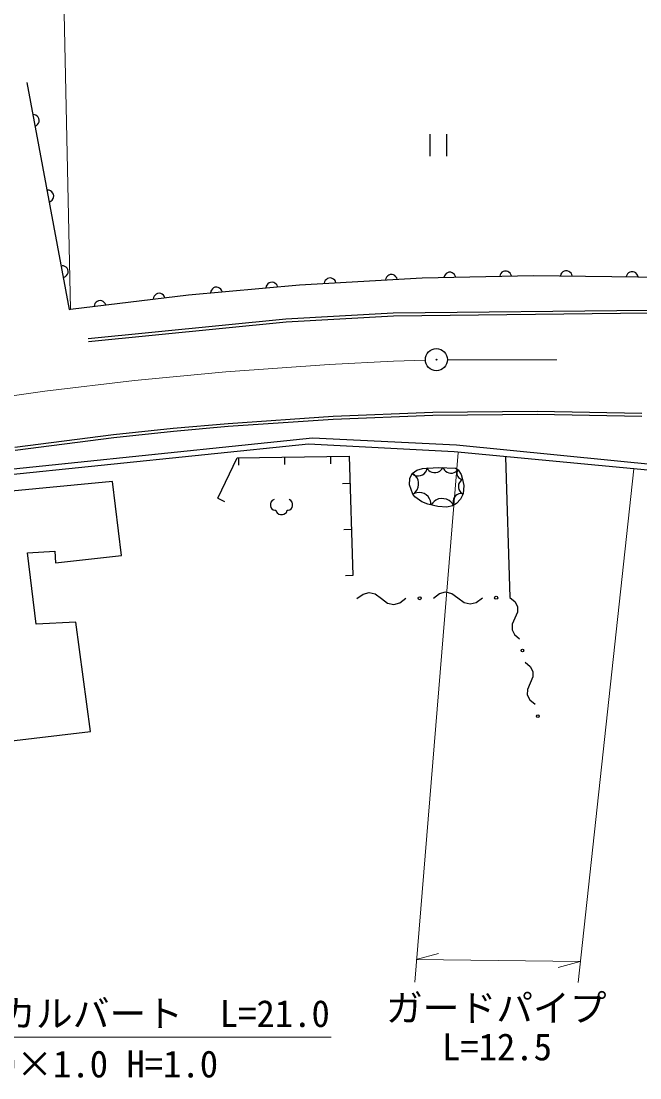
# Model space of a CAD drawing. Units: millimetres, scale not verified. Extents: x 40000 to 680000, y 20000 to 380000.
# Drawn here: x 440558 to 482624, y 240908 to 312687 of the extents above; entities that cross this region are included whole.
import ezdxf
from ezdxf.enums import TextEntityAlignment as Align

# ---------------------------------------------------------------- set-up
doc = ezdxf.new("R2010")
doc.units = ezdxf.units.MM
doc.header["$LTSCALE"] = 1000
doc.linetypes.add('CHAIN', pattern=[18.5, 12, -1.5, 3.5, -1.5])
for name, color, linetype, lineweight in [('M-BGD', 7, 'Continuous', 25), ('M-BMK', 2, 'CHAIN', 13), ('M-BMK-SRVR', 3, 'Continuous', 25), ('M-STR-HTXT', 7, 'Continuous', 13), ('M-STR-STRC', 7, 'Continuous', 25)]:
    doc.layers.add(name, color=color, linetype=linetype, lineweight=lineweight)
doc.styles.add('ＭＳ ゴシック', font='')
doc.styles.get('ＭＳ ゴシック').set_extended_font_data('MS Gothic')

msp = doc.modelspace()

# ---------------------------------------------------------------- linework, layer by layer
at = {"layer": 'M-BGD'}
for p, q in [((440955, 308517), (443831, 293105)), ((441472, 306329), (441372, 306343)), ((441560, 306297), (441472, 306329)), ((441654, 306234), (441560, 306297)), ((441716, 306164), (441654, 306234)), ((441765, 306076), (441716, 306164)), ((441744, 305762), (441776, 305850)), ((441790, 305950), (441765, 306076)), ((441776, 305850), (441790, 305950)), ((441523, 305557), (441611, 305607)), ((441611, 305607), (441681, 305669)), ((441681, 305669), (441744, 305762)), ((468350, 305019), (468350, 303519)), ((469490, 303519), (469490, 305019)), ((442458, 301196), (442357, 301209)), ((442545, 301164), (442458, 301196)), ((442639, 301100), (442545, 301164)), ((442701, 301031), (442639, 301100)), ((442751, 300942), (442701, 301031)), ((442775, 300817), (442751, 300942)), ((442762, 300716), (442775, 300817)), ((442508, 300423), (442597, 300473)), ((442597, 300473), (442666, 300535)), ((442666, 300535), (442730, 300629)), ((442730, 300629), (442762, 300716)), ((443443, 296062), (443343, 296076)), ((443531, 296030), (443443, 296062)), ((443624, 295967), (443531, 296030)), ((443687, 295897), (443624, 295967)), ((443736, 295809), (443687, 295897)), ((443760, 295683), (443736, 295809)), ((443494, 295290), (443582, 295339)), ((443582, 295339), (443651, 295402)), ((443651, 295402), (443715, 295495)), ((443715, 295495), (443747, 295583)), ((443747, 295583), (443760, 295683)), ((459483, 294785), (467814, 295251)), ((461236, 295059), (461193, 294977)), ((461312, 295143), (461236, 295059)), ((461389, 295196), (461312, 295143)), ((461483, 295233), (461389, 295196)), ((461611, 295240), (461483, 295233)), ((461708, 295214), (461611, 295240)), ((461791, 295170), (461708, 295214)), ((461875, 295095), (461791, 295170)), ((461928, 295018), (461875, 295095)), ((461965, 294924), (461928, 295018)), ((465359, 295210), (465332, 295112)), ((465402, 295292), (465359, 295210)), ((465478, 295376), (465402, 295292)), ((465555, 295429), (465478, 295376)), ((465649, 295466), (465555, 295429)), ((465777, 295473), (465649, 295466)), ((465874, 295447), (465777, 295473)), ((465957, 295403), (465874, 295447)), ((466041, 295328), (465957, 295403)), ((466094, 295251), (466041, 295328)), ((466131, 295157), (466094, 295251)), ((467814, 295251), (475384, 295418)), ((469337, 295380), (469307, 295284)), ((469383, 295461), (469337, 295380)), ((469461, 295543), (469383, 295461)), ((469540, 295593), (469461, 295543)), ((469635, 295627), (469540, 295593)), ((469763, 295630), (469635, 295627)), ((469860, 295600), (469763, 295630)), ((469941, 295554), (469860, 295600)), ((470023, 295476), (469941, 295554)), ((470073, 295397), (470023, 295476)), ((470107, 295301), (470073, 295397)), ((473122, 295464), (473092, 295368)), ((473168, 295545), (473122, 295464)), ((473246, 295627), (473168, 295545)), ((473325, 295677), (473246, 295627)), ((473421, 295711), (473325, 295677)), ((473548, 295714), (473421, 295711)), ((473645, 295684), (473548, 295714)), ((473726, 295638), (473645, 295684)), ((473808, 295559), (473726, 295638)), ((473858, 295480), (473808, 295559)), ((473892, 295385), (473858, 295480)), ((475384, 295418), (484335, 295303)), ((477255, 295490), (477222, 295395)), ((477304, 295569), (477255, 295490)), ((477385, 295648), (477304, 295569)), ((477466, 295695), (477385, 295648)), ((477562, 295726), (477466, 295695)), ((477690, 295725), (477562, 295726)), ((477786, 295691), (477690, 295725)), ((477865, 295642), (477786, 295691)), ((477944, 295561), (477865, 295642)), ((477991, 295481), (477944, 295561)), ((478022, 295384), (477991, 295481)), ((481731, 295432), (481697, 295337)), ((481780, 295512), (481731, 295432)), ((481861, 295591), (481780, 295512)), ((481941, 295638), (481861, 295591)), ((482038, 295668), (481941, 295638)), ((482166, 295667), (482038, 295668)), ((482261, 295634), (482166, 295667)), ((482341, 295584), (482261, 295634)), ((482419, 295503), (482341, 295584)), ((482466, 295423), (482419, 295503)), ((482497, 295326), (482466, 295423)), ((451941, 294107), (459483, 294785)), ((453451, 294339), (453428, 294241)), ((453492, 294423), (453451, 294339)), ((453564, 294510), (453492, 294423)), ((453640, 294565), (453564, 294510)), ((453733, 294606), (453640, 294565)), ((453860, 294617), (453733, 294606)), ((453959, 294594), (453860, 294617)), ((454043, 294553), (453959, 294594)), ((454129, 294481), (454043, 294553)), ((454184, 294405), (454129, 294481)), ((454225, 294312), (454184, 294405)), ((457222, 294678), (457199, 294580)), ((457263, 294762), (457222, 294678)), ((457335, 294849), (457263, 294762)), ((457411, 294904), (457335, 294849)), ((457504, 294944), (457411, 294904)), ((457631, 294956), (457504, 294944)), ((457729, 294932), (457631, 294956)), ((457813, 294892), (457729, 294932)), ((457900, 294819), (457813, 294892)), ((457955, 294744), (457900, 294819)), ((457996, 294651), (457955, 294744)), ((461193, 294977), (461166, 294879)), ((443911, 293116), (451941, 294107)), ((445649, 293588), (445579, 293499)), ((445722, 293646), (445649, 293588)), ((445814, 293689), (445722, 293646)), ((445941, 293705), (445814, 293689)), ((446040, 293685), (445941, 293705)), ((446125, 293647), (446040, 293685)), ((446215, 293578), (446125, 293647)), ((446272, 293504), (446215, 293578)), ((449557, 293910), (449537, 293810)), ((449594, 293995), (449557, 293910)), ((449664, 294084), (449594, 293995)), ((449737, 294141), (449664, 294084)), ((449829, 294185), (449737, 294141)), ((449956, 294201), (449829, 294185)), ((450055, 294181), (449956, 294201)), ((450140, 294143), (450055, 294181)), ((450230, 294073), (450140, 294143)), ((450287, 294000), (450230, 294073)), ((450330, 293908), (450287, 294000)), ((443831, 293105), (443911, 293116)), ((445542, 293414), (445522, 293315)), ((445579, 293499), (445542, 293414)), ((446315, 293413), (446272, 293504)), ((430683, 281296), (460358, 284390)), ((460358, 284390), (470157, 283904)), ((460097, 283953), (430639, 280912)), ((470007, 283421), (460097, 283953)), ((470157, 283904), (484076, 282527)), ((453927, 280286), (455255, 283035)), ((455255, 283035), (462863, 283130)), ((455330, 283036), (455337, 282536)), ((458459, 283075), (458465, 282575)), ((461587, 283114), (461593, 282614)), ((462863, 283130), (463100, 275024)), ((483630, 282142), (470007, 283421)), ((473493, 283094), (473791, 273531)), ((468051, 282047), (468109, 282141)), ((468109, 282141), (468146, 282226)), ((468131, 282339), (468200, 282231)), ((468146, 282226), (468167, 282353)), ((468200, 282231), (468267, 282166)), ((468267, 282166), (468357, 282103)), ((468357, 282103), (468491, 282040)), ((468887, 282051), (469017, 282120)), ((469017, 282120), (469103, 282189)), ((469103, 282189), (469167, 282256)), ((469167, 282256), (469230, 282368)), ((469248, 282369), (469292, 282261)), ((469292, 282261), (469341, 282192)), ((469341, 282192), (469411, 282120)), ((469411, 282120), (469520, 282042)), ((470092, 282074), (470161, 282124)), ((470161, 282124), (470236, 282214)), ((470220, 282141), (470200, 282085)), ((470265, 282209), (470220, 282141)), ((446773, 281420), (438701, 280653)), ((447386, 276386), (446773, 281420)), ((467285, 281883), (467143, 281963)), ((467143, 281950), (467245, 281872)), ((467245, 281872), (467331, 281834)), ((467372, 281801), (467285, 281883)), ((467331, 281834), (467437, 281805)), ((467459, 281692), (467372, 281801)), ((467437, 281805), (467584, 281792)), ((467548, 281526), (467459, 281692)), ((467581, 281359), (467548, 281526)), ((467584, 281792), (467715, 281820)), ((467715, 281820), (467837, 281869)), ((467837, 281869), (467952, 281937)), ((467952, 281937), (468051, 282047)), ((468491, 282040), (468623, 282022)), ((468623, 282022), (468755, 282025)), ((468755, 282025), (468887, 282051)), ((469520, 282042), (469636, 282004)), ((469636, 282004), (469754, 281985)), ((469754, 281985), (469876, 281987)), ((469876, 281987), (470004, 282027)), ((470004, 282027), (470092, 282074)), ((470186, 282016), (470184, 281923)), ((470184, 281923), (470208, 281841)), ((470200, 282085), (470186, 282016)), ((470208, 281841), (470244, 281765)), ((470244, 281765), (470293, 281695)), ((470293, 281695), (470367, 281637)), ((470418, 281436), (470360, 281354)), ((470367, 281637), (470429, 281605)), ((470476, 281498), (470418, 281436)), ((470429, 281605), (470485, 281585)), ((470574, 281561), (470476, 281498)), ((470485, 281585), (470566, 281577)), ((462917, 281279), (462418, 281264)), ((467321, 280652), (467402, 280738)), ((467402, 280738), (467483, 280852)), ((467609, 280667), (467470, 280653)), ((467483, 280852), (467562, 281023)), ((467562, 281023), (467585, 281191)), ((467585, 281191), (467581, 281359)), ((467796, 280652), (467609, 280667)), ((470304, 281232), (470288, 281112)), ((470288, 281112), (470291, 280992)), ((470291, 280992), (470315, 280873)), ((470360, 281354), (470304, 281232)), ((470315, 280873), (470379, 280754)), ((470379, 280754), (470441, 280676)), ((470441, 280676), (470503, 280618)), ((453927, 280286), (454378, 280068)), ((457543, 280009), (457513, 279889)), ((457633, 280129), (457543, 280009)), ((457753, 280189), (457633, 280129)), ((458893, 280129), (458773, 280189)), ((458983, 280009), (458893, 280129)), ((459013, 279889), (458983, 280009)), ((467183, 280564), (467321, 280652)), ((467354, 280624), (467210, 280547)), ((467470, 280653), (467354, 280624)), ((467955, 280590), (467796, 280652)), ((468099, 280503), (467955, 280590)), ((468228, 280392), (468099, 280503)), ((468329, 280234), (468228, 280392)), ((468381, 280104), (468329, 280234)), ((468410, 279989), (468381, 280104)), ((468410, 279826), (468410, 279989)), ((468540, 279972), (468445, 279825)), ((468632, 280059), (468540, 279972)), ((468755, 280146), (468632, 280059)), ((468937, 280231), (468755, 280146)), ((469118, 280256), (468937, 280231)), ((469298, 280250), (469118, 280256)), ((469477, 280215), (469298, 280250)), ((469654, 280120), (469477, 280215)), ((469772, 280027), (469654, 280120)), ((469859, 279934), (469772, 280027)), ((469926, 280105), (469921, 280005)), ((469921, 280005), (469930, 279921)), ((469956, 280236), (469926, 280105)), ((470017, 280342), (469956, 280236)), ((470093, 280434), (470017, 280342)), ((470185, 280514), (470093, 280434)), ((470307, 280569), (470185, 280514)), ((470404, 280592), (470307, 280569)), ((470489, 280601), (470404, 280592)), ((470604, 280583), (470489, 280601)), ((470503, 280618), (470605, 280561)), ((457513, 279889), (457513, 279769)), ((457513, 279769), (457543, 279649)), ((457543, 279649), (457603, 279559)), ((457603, 279559), (457693, 279499)), ((457693, 279499), (457813, 279469)), ((457813, 279469), (457873, 279469)), ((457873, 279469), (457903, 279379)), ((457903, 279379), (457963, 279289)), ((457963, 279289), (458083, 279199)), ((458413, 279199), (458533, 279259)), ((458533, 279259), (458593, 279319)), ((458593, 279319), (458623, 279379)), ((458623, 279379), (458653, 279469)), ((458653, 279469), (458713, 279469)), ((458713, 279469), (458833, 279499)), ((458833, 279499), (458923, 279559)), ((458923, 279559), (458983, 279649)), ((458983, 279649), (459013, 279769)), ((459013, 279769), (459013, 279889)), ((469945, 279782), (469859, 279934)), ((469930, 279921), (469969, 279811)), ((458083, 279199), (458203, 279169)), ((458203, 279169), (458323, 279169)), ((458323, 279169), (458413, 279199)), ((463009, 278151), (462509, 278137)), ((441003, 276570), (442844, 276693)), ((441586, 271715), (441003, 276570)), ((442844, 276693), (442905, 275895)), ((442905, 275895), (447386, 276386)), ((463100, 275024), (462600, 275009)), ((463390, 273458), (463804, 273772)), ((463804, 273772), (464219, 273879)), ((464219, 273879), (464636, 273778)), ((464636, 273778), (465054, 273469)), ((466304, 273166), (466718, 273481)), ((468590, 273494), (469004, 273809)), ((469004, 273809), (469419, 273916)), ((469419, 273916), (469836, 273815)), ((469836, 273815), (470254, 273506)), ((470254, 273506), (470672, 273197)), ((471504, 273203), (471918, 273518)), ((473791, 273531), (474137, 273242)), ((465054, 273469), (465472, 273160)), ((465472, 273160), (465889, 273059)), ((465889, 273059), (466304, 273166)), ((470672, 273197), (471089, 273096)), ((471089, 273096), (471504, 273203)), ((474137, 273242), (474307, 272913)), ((474307, 272913), (474301, 272542)), ((474121, 272129), (473941, 271717)), ((474301, 272542), (474121, 272129)), ((444271, 271868), (441586, 271715)), ((445269, 264425), (444271, 271868)), ((473941, 271717), (473936, 271346)), ((473936, 271346), (474106, 271016)), ((474106, 271016), (474451, 270728)), ((474822, 269151), (475175, 268856)), ((475175, 268856), (475349, 268518)), ((475349, 268518), (475343, 268139)), ((475343, 268139), (475159, 267718)), ((474975, 267296), (474969, 266917)), ((475159, 267718), (474975, 267296)), ((474969, 266917), (475143, 266580)), ((475143, 266580), (475496, 266285)), ((439335, 263735), (445269, 264425))]:
    msp.add_line(p, q, dxfattribs=at)
msp.add_lwpolyline([(470265, 282209), (470475, 281887), (470574, 281561), (470649, 281152), (470604, 280583), (470428, 280213), (470153, 279915), (469883, 279757), (469506, 279668), (468888, 279707), (468200, 279886), (467807, 280035), (467323, 280376), (467183, 280564), (466972, 281186), (466988, 281610), (467143, 281950), (467452, 282175), (467853, 282295), (468924, 282367), (470080, 282311)], close=True, dxfattribs=at)
for centre, radius in [((467654, 273488), 104), ((472854, 273524), 104), ((474636, 269939), 90), ((475686, 265479), 92)]:
    msp.add_circle(centre, radius, dxfattribs=at)
at = {"layer": 'M-BMK'}
for p, q in [((454472, 288873), (461504, 289372)), ((461504, 289372), (465869, 289588)), ((465869, 289588), (468040, 289665)), ((469539, 289691), (476987, 289677)), ((448272, 288278), (454472, 288873)), ((442165, 287547), (448272, 288278)), ((437421, 286880), (442165, 287547))]:
    msp.add_line(p, q, dxfattribs=at)
at = {"layer": 'M-BMK-SRVR'}
for radius in [750, 30]:
    msp.add_circle((468789, 289692), radius, dxfattribs=at)
at = {"layer": 'M-STR-HTXT'}
for p, q in [((443911, 293116), (443268, 323683)), ((470272, 283396), (467322, 247413)), ((478429, 247380), (482206, 282276)), ((467418, 248957), (468924, 249357)), ((478575, 248810), (467418, 248957)), ((478575, 248810), (477070, 248408)), ((427492, 243676), (461647, 243676))]:
    msp.add_line(p, q, dxfattribs=at)
at = {"layer": 'M-STR-STRC'}
for p, q in [((458564, 292471), (465859, 292869)), ((465859, 292869), (483235, 293063)), ((465865, 292669), (483229, 292863)), ((445125, 291135), (458564, 292471)), ((445144, 290936), (458579, 292271)), ((458579, 292271), (465865, 292669)), ((461766, 285826), (454626, 285342)), ((468550, 286092), (461766, 285826)), ((468555, 285892), (461777, 285626)), ((475644, 286170), (468550, 286092)), ((475643, 285970), (468555, 285892)), ((482752, 285842), (475643, 285970)), ((482760, 286042), (475644, 286170)), ((450894, 285006), (446836, 284576)), ((454626, 285342), (450894, 285006)), ((454641, 285143), (450913, 284807)), ((461777, 285626), (454641, 285143)), ((446836, 284576), (440132, 283715)), ((446859, 284377), (440161, 283517)), ((450913, 284807), (446859, 284377))]:
    msp.add_line(p, q, dxfattribs=at)

# ---------------------------------------------------------------- texts
at = {"layer": 'M-STR-HTXT', "style": 'ＭＳ ゴシック'}
for s, p in [('ボックスカルバート\u3000L=21.0', (445304, 245277)), ('ガードパイプ', (472860, 245660)), ('L=12.5', (472907, 243015)), ('W=1.0×1.0 H=1.0', (443976, 241854))]:
    msp.add_text(s, height=1833, dxfattribs=at).set_placement(p, align=Align.MIDDLE_CENTER)

doc.saveas('drawing.dxf')
